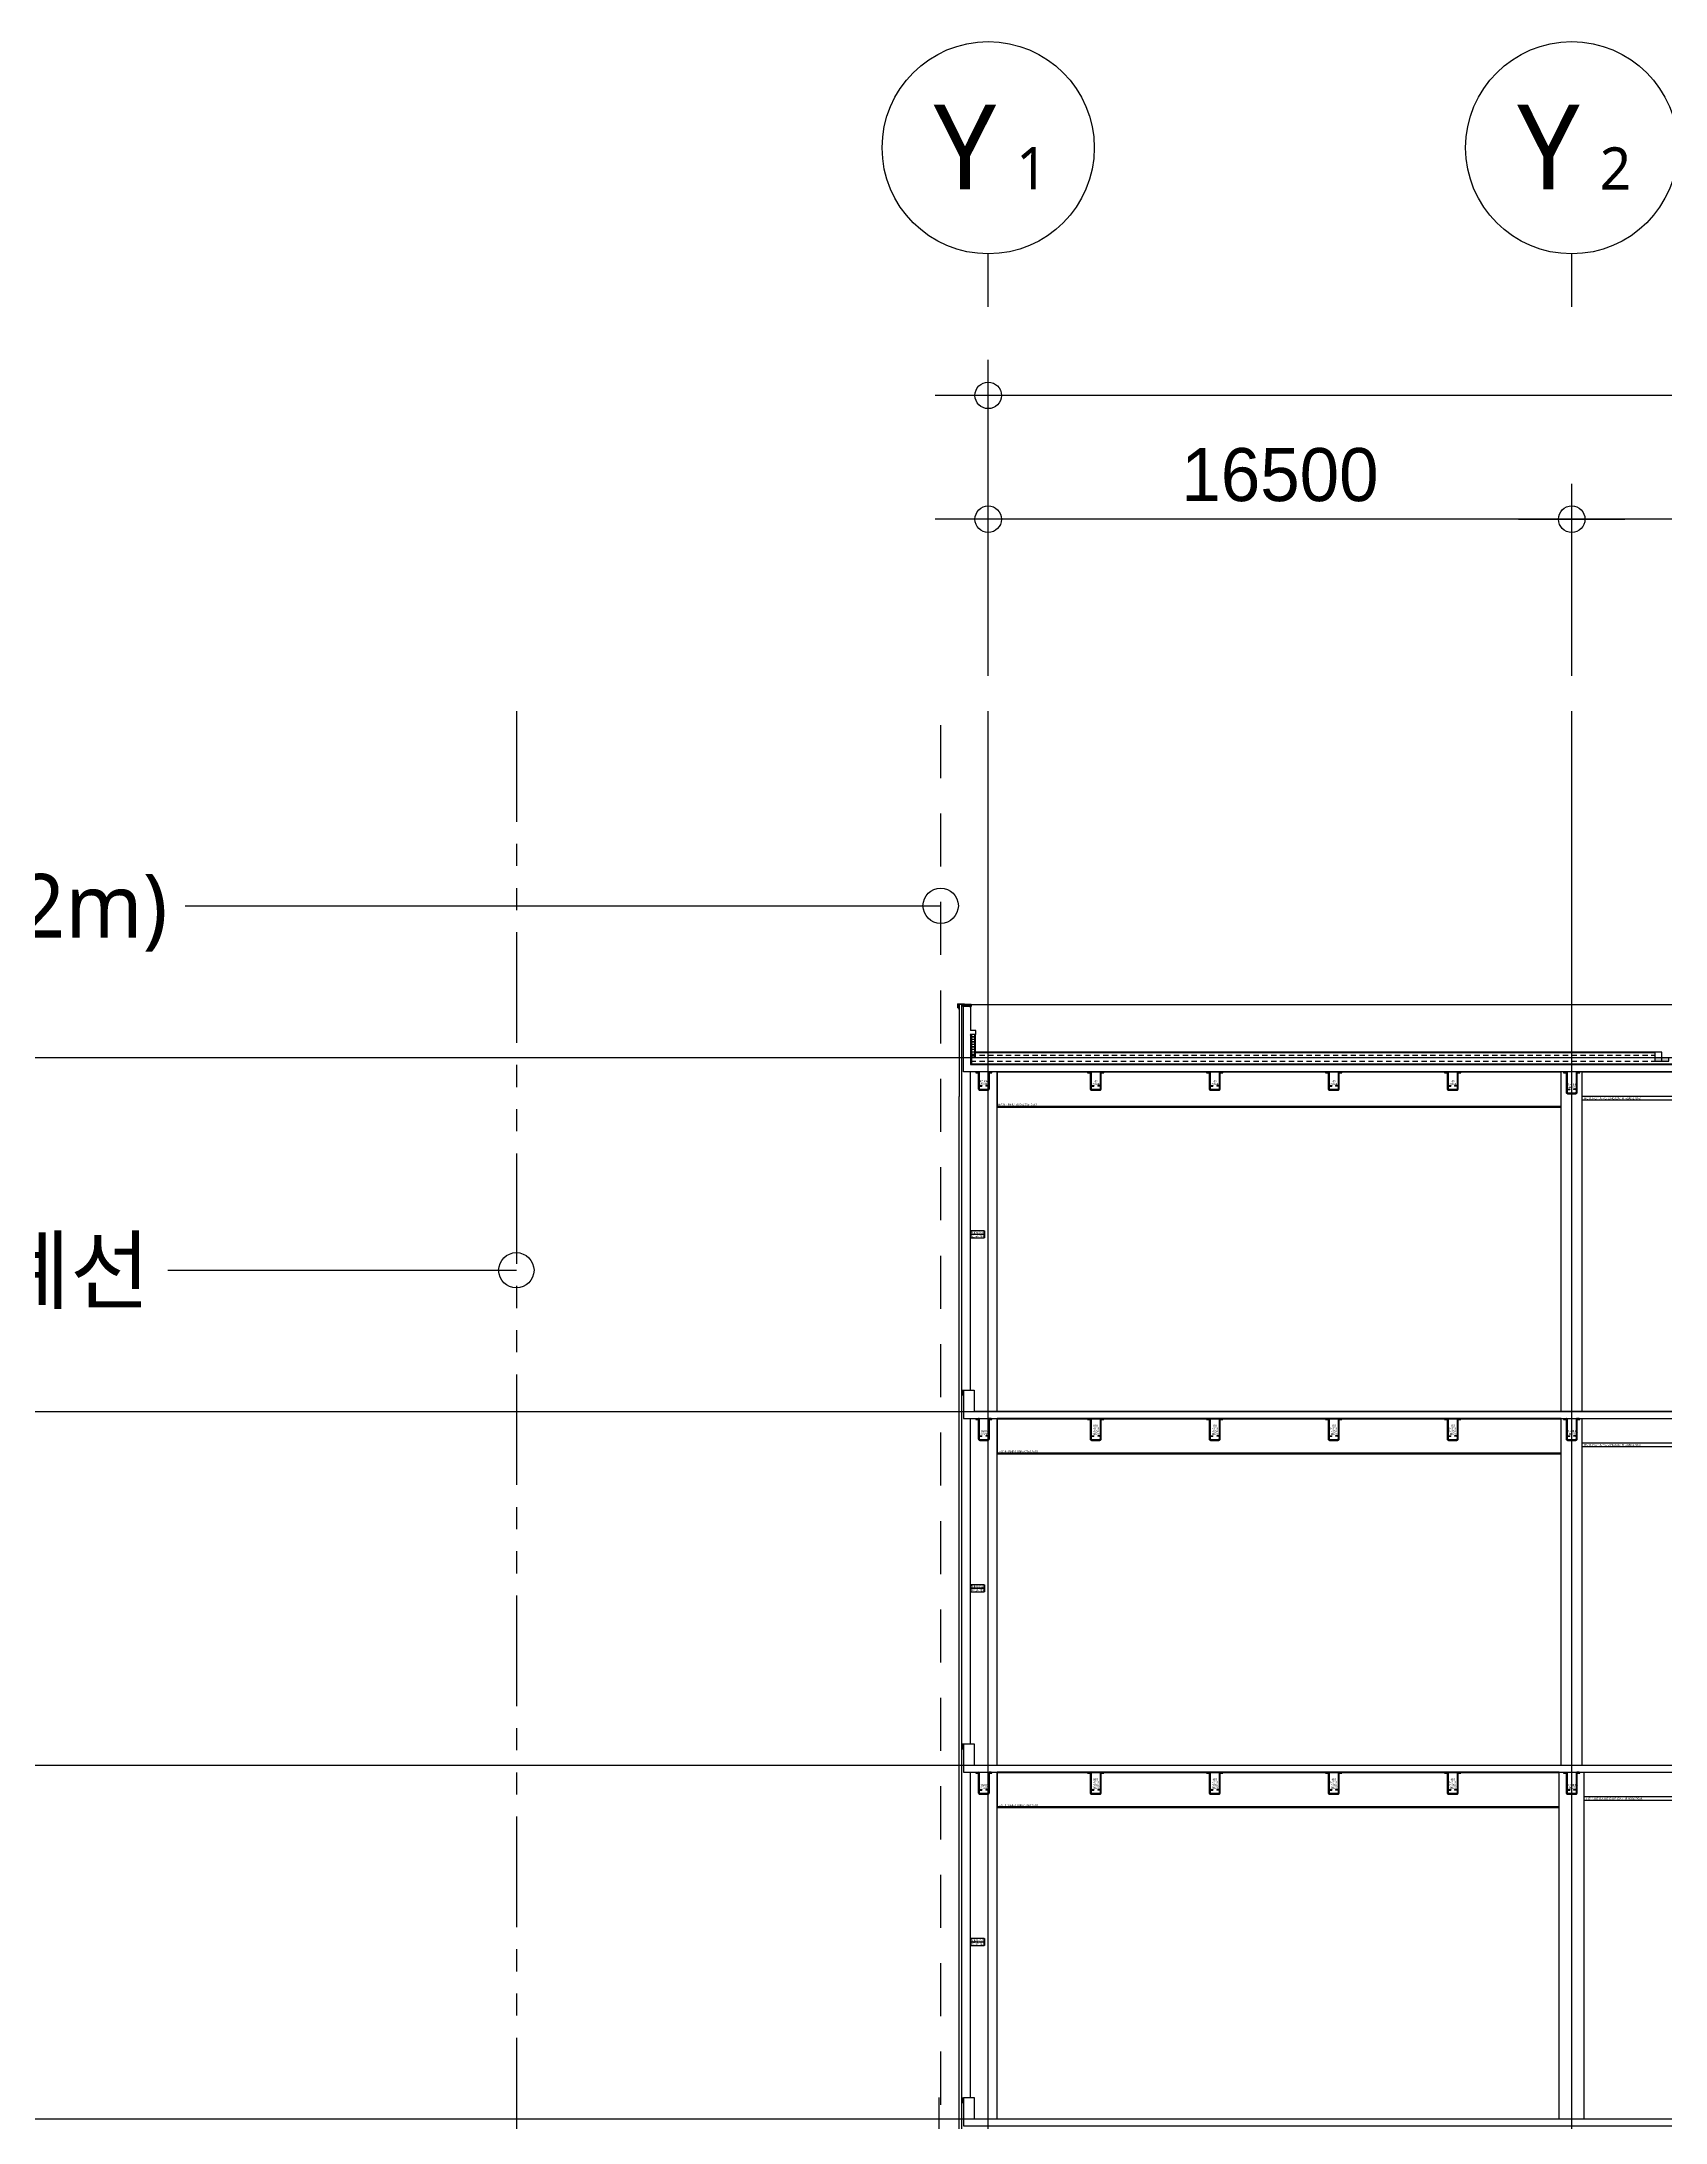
# Model space of a CAD drawing. Header units: millimetres. Extents: x 35054840 to 35483341, y -1288013 to -991013.
# Drawn here: x 35205965 to 35251886, y -1207393 to -1148574 of the extents above; entities that cross this region are included whole.
import ezdxf
from ezdxf.enums import TextEntityAlignment as Align

# ---------------------------------------------------------------- set-up
doc = ezdxf.new("R2010")
doc.units = ezdxf.units.MM
doc.header["$LTSCALE"] = 1000
doc.header["$MEASUREMENT"] = 0
doc.header["$PDSIZE"] = -10
for name, pattern in [('-HID', [2.5, 1.5, -1]), ('0731_main_plan$0$form_$0$y-Landschaft$0$_$1$20120914_Verkehrsflächen_Grün$0$20120628_xref - Gammel$1$3_H-GL_F1_U3 - Default$0${ Offset Lines }', [0]), ('HID', [2.5, 1.5, -1]), ('HIDDEN', [2, 1, -1]), ('PHANTOM2', [1.25, 0.625, -0.125, 0.125, -0.125, 0.125, -0.125])]:
    doc.linetypes.add(name, pattern=pattern)
doc.layers.get('0').update_dxf_attribs({"linetype": 'CONTINUOUS'})
doc.layers.get('Defpoints').update_dxf_attribs({"color": 161, "linetype": 'CONTINUOUS'})
for name, color, linetype in [('02-COL', 2, 'CONTINUOUS'), ('cen', 1, 'CONTINUOUS'), ('COL', 2, 'CONTINUOUS'), ('con', 2, 'CONTINUOUS'), ('ELE-8', 8, 'CONTINUOUS'), ('ELE5', 254, 'CONTINUOUS'), ('ELE6', 8, 'CONTINUOUS'), ('FIN', 9, 'CONTINUOUS'), ('FIN(내화피복)', 8, 'CONTINUOUS'), ('FIN(아스콘)', 3, 'CONTINUOUS'), ('FIN(패널-T75 글라스울)', 6, 'CONTINUOUS'), ('FIN-2', 9, 'CONTINUOUS'), ('HF', 3, 'CONTINUOUS'), ('NDIM', 7, 'CONTINUOUS'), ('PC_SLAB', 9, 'CONTINUOUS'), ('S-SBEAM-HF', 4, 'CONTINUOUS'), ('S-SGIRDER-HF', 3, 'CONTINUOUS'), ('STEEL', 5, 'CONTINUOUS'), ('stl', 3, 'CONTINUOUS'), ('SYM(AXIS)', 7, 'CONTINUOUS'), ('TEXT', 3, 'CONTINUOUS'), ('TEXT(AXIS)', 2, 'CONTINUOUS'), ('TXT', 7, 'CONTINUOUS'), ('WAL', 3, 'CONTINUOUS'), ('wire-meshes', 1, 'CONTINUOUS'), ('건축선 후퇴', 3, '-HID'), ('대지', 1, 'PHANTOM2'), ('방수', 8, 'HIDDEN'), ('스틸', 8, 'CONTINUOUS')]:
    doc.layers.add(name, color=color, linetype=linetype)
doc.layers.add('A-XXXX-HATC', color=8, linetype='CONTINUOUS', lineweight=18)
doc.styles.add('CGS', font='cgse', dxfattribs={"bigfont": 'cgs'})
doc.styles.add('TE', font='malgun_0.ttf')
doc.styles.add('나눔바른고딕', font='NanumGothic.ttf')
doc.dimstyles.new('NDIM 1200', dxfattribs={"dimscale": 500, "dimtxt": 3, "dimasz": 1, "dimexe": 2, "dimexo": 2, "dimgap": 1, "dimtad": 1, "dimdec": 0, "dimdsep": 46, "dimtxsty": 'CGS', "dimblk": 'DOT0', "dimcen": 1, "dimdle": 8, "dimclrd": 2, "dimclre": 2, "dimclrt": 2, "dimadec": 0, "dimazin": 0, "dimtfac": 1, "dimtdec": 0, "dimtix": 1, "dimtmove": 2, "dimatfit": 3, "dimldrblk": 'DOT0', "dimfxl": 1, "dimtolj": 1, "dimtzin": 0, "dimlwd": -1, "dimlwe": -1, "dimarcsym": 0})

# ---------------------------------------------------------------- blocks, each defined once
blk = doc.blocks.new('sdfsgdfdfg')
at = {"layer": 'cen', "ltscale": 0.1}
for p, q in [((34590649, -327809), (34590649, -240916)), ((34607149, -327809), (34607149, -240916))]:
    blk.add_line(p, q, dxfattribs=at)
at = {"layer": 'cen', "ltscale": 5}
for p, q in [((34536435, -250709), (34739302, -250709)), ((34536435, -260709), (34739302, -260709)), ((34536435, -270709), (34739302, -270709)), ((34536435, -280709), (34739302, -280709))]:
    blk.add_line(p, q, dxfattribs=at)
at = {"layer": '건축선 후퇴'}
blk.add_line((34589304, -327809), (34589304, -240916), dxfattribs=at)
at = {"layer": '대지', "ltscale": 5}
blk.add_line((34577304, -240916), (34577304, -327809), dxfattribs=at)
blk = doc.blocks.new('DOT0')
blk.add_line((-3, 0), (3, 0))
at = {"color": 6}
blk.add_circle((0, 0), 0.75, dxfattribs=at)
blk = doc.blocks.new('*D81')
at = {"layer": 'Defpoints', "color": 0, "ltscale": 0.4, "transparency": 16777216}
for p in [(35232736, -1158574), (35232736, -1167500), (35309736, -1167500)]:
    blk.add_point(p, dxfattribs=at)
at = {"layer": 'NDIM', "ltscale": 0.4, "transparency": 16777216}
for p, q in [((35232736, -1166500), (35232736, -1157574)), ((35309736, -1166500), (35309736, -1157574)), ((35309236, -1158574), (35233236, -1158574))]:
    blk.add_line(p, q, dxfattribs=at)
at = {"layer": 'NDIM', "ltscale": 0.4, "transparency": 16777216, "xscale": 500, "yscale": 500, "zscale": 500, "rotation": 180}
blk.add_blockref('DOT0', (35232736, -1158574), dxfattribs=at)
at = {"layer": 'NDIM', "ltscale": 0.4, "transparency": 16777216, "xscale": 500, "yscale": 500, "zscale": 500}
blk.add_blockref('DOT0', (35309736, -1158574), dxfattribs=at)
at = {"layer": 'NDIM', "ltscale": 0.4, "transparency": 16777216, "insert": (35271236, -1157324), "char_height": 1500, "attachment_point": 5, "style": 'CGS'}
blk.add_mtext('\\A1;77000', dxfattribs=at)
blk = doc.blocks.new('*D91')
at = {"layer": 'Defpoints', "color": 0, "ltscale": 0.4, "transparency": 16777216}
for p in [(35249236, -1162074), (35249236, -1167500), (35260236, -1167500)]:
    blk.add_point(p, dxfattribs=at)
at = {"layer": 'NDIM', "ltscale": 0.4, "transparency": 16777216}
for p, q in [((35249236, -1166500), (35249236, -1161074)), ((35260236, -1166500), (35260236, -1161074)), ((35259736, -1162074), (35249736, -1162074))]:
    blk.add_line(p, q, dxfattribs=at)
at = {"layer": 'NDIM', "ltscale": 0.4, "transparency": 16777216, "xscale": 500, "yscale": 500, "zscale": 500, "rotation": 180}
blk.add_blockref('DOT0', (35249236, -1162074), dxfattribs=at)
at = {"layer": 'NDIM', "ltscale": 0.4, "transparency": 16777216, "xscale": 500, "yscale": 500, "zscale": 500}
blk.add_blockref('DOT0', (35260236, -1162074), dxfattribs=at)
at = {"layer": 'NDIM', "ltscale": 0.4, "transparency": 16777216, "insert": (35254736, -1160824), "char_height": 1500, "attachment_point": 5, "style": 'CGS'}
blk.add_mtext('\\A1;11000', dxfattribs=at)
blk = doc.blocks.new('*D92')
at = {"layer": 'Defpoints', "color": 0, "ltscale": 0.4, "transparency": 16777216}
for p in [(35232736, -1162074), (35232736, -1167500), (35249236, -1167500)]:
    blk.add_point(p, dxfattribs=at)
at = {"layer": 'NDIM', "ltscale": 0.4, "transparency": 16777216}
for p, q in [((35232736, -1166500), (35232736, -1161074)), ((35249236, -1166500), (35249236, -1161074)), ((35248736, -1162074), (35233236, -1162074))]:
    blk.add_line(p, q, dxfattribs=at)
at = {"layer": 'NDIM', "ltscale": 0.4, "transparency": 16777216, "xscale": 500, "yscale": 500, "zscale": 500, "rotation": 180}
blk.add_blockref('DOT0', (35232736, -1162074), dxfattribs=at)
at = {"layer": 'NDIM', "ltscale": 0.4, "transparency": 16777216, "xscale": 500, "yscale": 500, "zscale": 500}
blk.add_blockref('DOT0', (35249236, -1162074), dxfattribs=at)
at = {"layer": 'NDIM', "ltscale": 0.4, "transparency": 16777216, "insert": (35240986, -1160824), "char_height": 1500, "attachment_point": 5, "style": 'CGS'}
blk.add_mtext('\\A1;16500', dxfattribs=at)
blk = doc.blocks.new('A$C2F20087E')
at = {"layer": 'SYM(AXIS)'}
blk.add_line((600, 0), (600, 300), dxfattribs=at)
blk.add_circle((600, 900), 600, dxfattribs=at)
blk = doc.blocks.new('종단면도_3층')
at = {"layer": 'con', "ltscale": 0.1}
blk.add_line((34422980, -280109), (34423280, -280109), dxfattribs=at)
for points in [[(34422980, -280109), (34422980, -280909), (34501505, -280909), (34501505, -282159), (34528630, -282159)], [(34423280, -280109), (34423280, -280709), (34501430, -280709)]]:
    blk.add_lwpolyline(points, dxfattribs=at)
at = {"layer": 'FIN(패널-T75 글라스울)', "ltscale": 0.1}
for points in [[(34422855, -281809), (34422855, -271809)], [(34422930, -281809), (34422930, -271809)]]:
    blk.add_lwpolyline(points, dxfattribs=at)
at = {"layer": 'PC_SLAB', "linetype": '0731_main_plan$0$form_$0$y-Landschaft$0$_$1$20120914_Verkehrsflächen_Grün$0$20120628_xref - Gammel$1$3_H-GL_F1_U3 - Default$0${ Offset Lines }'}
blk.add_lwpolyline([(34422280, -280109), (34422280, -281709)], dxfattribs=at)
blk = doc.blocks.new('종단면도_지붕')
at = {"ltscale": 0.1}
h = blk.add_hatch(dxfattribs=at)
h.set_pattern_fill('ANSI31', color=256)
h.set_pattern_definition([(45, (0, 0), (-0.0883883476483, 0.0883883476483), [])])
edge = h.paths.add_edge_path()
edge.add_line((34423660, -251809), (34442535, -251809))
edge.add_line((34442535, -251908), (34442535, -251809))
edge.add_line((34442535, -251908), (34442935, -251908))
edge.add_line((34442935, -251908), (34442935, -251809))
edge.add_line((34442935, -251809), (34528395, -251809))
at = {"layer": 'A-XXXX-HATC', "ltscale": 0.1}
h = blk.add_hatch(dxfattribs=at)
h.set_pattern_fill('ANSI37', color=256, scale=100)
h.set_pattern_definition([(45, (-783290.495, 792050.182), (-8.838834765, 8.838834765), []), (135, (-783290.495, 792050.182), (-8.838834765, -8.838834765), [])])
edge = h.paths.add_edge_path()
edge.add_line((34423225, -251809), (34423224, -251989))
edge.add_line((34423224, -251989), (34423205, -251970))
edge.add_line((34423205, -251970), (34423205, -251809))
edge.add_line((34423205, -251809), (34423225, -251809))
at = {"ltscale": 0.1}
blk.add_lwpolyline([(34442735, -251908), (34442735, -251659), (34442535, -251659), (34442535, -251908)], close=True, dxfattribs=at)
at = {"layer": 'COL'}
for p, q in [((34423335, -251039), (34423185, -251039)), ((34423335, -251159), (34423335, -251039)), ((34423335, -251159), (34423170, -251159))]:
    blk.add_line(p, q, dxfattribs=at)
at = {"layer": 'con', "ltscale": 5}
blk.add_line((34423185, -251167), (34423170, -251159), dxfattribs=at)
at = {"layer": 'con', "ltscale": 0.1}
for points in [[(34528735, -251039), (34528735, -250309), (34528935, -250309), (34528935, -253009), (34528635, -253009), (34528635, -252209), (34422985, -252209), (34422985, -250359), (34423185, -250359), (34423185, -251039)], [(34423185, -251167), (34423185, -252009), (34528735, -252009), (34528735, -251167)]]:
    blk.add_lwpolyline(points, dxfattribs=at)
at = {"layer": 'ELE-8', "ltscale": 0.1}
for points in [[(34423206, -250309), (34528735, -250309)], [(34423225, -251989), (34528695, -251989)]]:
    blk.add_lwpolyline(points, dxfattribs=at)
at = {"layer": 'FIN', "ltscale": 5}
blk.add_line((34423325, -251809), (34423325, -251159), dxfattribs=at)
at = {"layer": 'FIN'}
for p, q in [((34442535, -251659), (34423325, -251659)), ((34442535, -251674), (34423325, -251674))]:
    blk.add_line(p, q, dxfattribs=at)
at = {"layer": 'FIN(아스콘)'}
blk.add_lwpolyline([(34423205, -251809), (34442535, -251809), (34442535, -251908), (34442935, -251908), (34442935, -251809), (34528395, -251809), (34528395, -251909), (34528595, -251909), (34528595, -251809), (34528715, -251809)], dxfattribs=at)
at = {"layer": 'FIN(패널-T75 글라스울)', "ltscale": 0.1}
for points in [[(34422859, -250446), (34422859, -250405), (34422829, -250405), (34422829, -250287), (34423206, -250307), (34423206, -250365), (34423186, -250365), (34423186, -250396), (34423185, -250396), (34423185, -250364), (34423205, -250364), (34423205, -250308), (34422830, -250288), (34422830, -250404), (34422860, -250404), (34422860, -250446)], [(34423185, -250359), (34422935, -250359), (34422935, -250309), (34423185, -250309)]]:
    blk.add_lwpolyline(points, close=True, dxfattribs=at)
blk.add_lwpolyline([(34422935, -252909), (34422935, -250309), (34422860, -250309), (34422860, -252909)], dxfattribs=at)
at = {"layer": 'FIN-2', "ltscale": 0.1}
for p, q in [((34423170, -251159), (34423205, -251173)), ((34423205, -251173), (34423205, -251970)), ((34423185, -251978), (34423216, -252009)), ((34423205, -251970), (34423224, -251989)), ((34423225, -251989), (34423225, -251809))]:
    blk.add_line(p, q, dxfattribs=at)
at = {"layer": 'WAL'}
for points in [[(34423305, -251159), (34423215, -251159), (34423215, -251216), (34423305, -251216)], [(34423305, -251230), (34423215, -251230), (34423215, -251287), (34423305, -251287)], [(34423305, -251301), (34423215, -251301), (34423215, -251358), (34423305, -251358)], [(34423305, -251372), (34423215, -251372), (34423215, -251429), (34423305, -251429)], [(34423305, -251443), (34423215, -251443), (34423215, -251500), (34423305, -251500)], [(34423305, -251514), (34423215, -251514), (34423215, -251571), (34423305, -251571)], [(34423305, -251585), (34423215, -251585), (34423215, -251642), (34423305, -251642)], [(34423305, -251656), (34423215, -251656), (34423215, -251713), (34423305, -251713)], [(34423305, -251727), (34423215, -251727), (34423215, -251784), (34423305, -251784)]]:
    blk.add_lwpolyline(points, close=True, dxfattribs=at)
at = {"layer": 'wire-meshes', "linetype": 'HID', "ltscale": 0.1}
for points in [[(34423185, -251742), (34442535, -251742)], [(34423185, -251909), (34442535, -251909)]]:
    blk.add_lwpolyline(points, dxfattribs=at)
at = {"layer": '방수', "linetype": 'HID', "ltscale": 0.05}
for p, q in [((34423170, -251159), (34423195, -251173)), ((34423195, -251173), (34423195, -251974))]:
    blk.add_line(p, q, dxfattribs=at)
blk.add_lwpolyline([(34423195, -251974), (34423220, -251999), (34528700, -251999), (34528725, -251974), (34528725, -251173)], dxfattribs=at)
blk = doc.blocks.new('종단면도_4~5층')
at = {"layer": 'con', "ltscale": 0.1}
blk.add_line((34812036, -1196693), (34812336, -1196693), dxfattribs=at)
for points in [[(34812036, -1196693), (34812036, -1197493), (34890561, -1197493), (34890561, -1198743), (34917686, -1198743)], [(34812336, -1196693), (34812336, -1197293), (34890486, -1197293)]]:
    blk.add_lwpolyline(points, dxfattribs=at)
at = {"layer": 'FIN(패널-T75 글라스울)', "ltscale": 0.1}
for points in [[(34811911, -1198393), (34811911, -1188393)], [(34811986, -1198393), (34811986, -1188393)]]:
    blk.add_lwpolyline(points, dxfattribs=at)
blk = doc.blocks.new('*U175')
at = {"layer": 'ELE6', "ltscale": 0.1}
for p, q in [((15950, -12), (0, -12)), ((15950, -980), (0, -980))]:
    blk.add_line(p, q, dxfattribs=at)
blk.add_lwpolyline([(0, -1000), (15950, -1000), (15950, 0), (0, 0)], close=True, dxfattribs=at)
at = {"layer": 'Defpoints', "style": 'TE'}
blk.add_text('HG21 : BHF-1,000x470x12x12', height=60, dxfattribs=at).set_placement((582, -935), align=Align.MIDDLE_CENTER)
blk = doc.blocks.new('*U177')
at = {"layer": 'ELE6', "ltscale": 0.1}
for p, q in [((10475, -8), (0, -8)), ((10475, -700), (0, -700))]:
    blk.add_line(p, q, dxfattribs=at)
blk.add_lwpolyline([(10475, -800), (0, -800), (0, 0), (10475, 0)], close=True, dxfattribs=at)
at = {"layer": 'Defpoints', "style": 'TE'}
blk.add_text('HG11,HG11A,HG12,HG12A : HF-800x270x8', height=60, dxfattribs=at).set_placement((851, -750), align=Align.MIDDLE_CENTER)
blk = doc.blocks.new('HG14 ELE')
at = {"layer": 'ELE6', "ltscale": 0.1}
for p, q in [((15950, -18), (0, -18)), ((15950, -980), (0, -980))]:
    blk.add_line(p, q, dxfattribs=at)
blk.add_lwpolyline([(0, -1000), (15950, -1000), (15950, 0), (0, 0)], close=True, dxfattribs=at)
at = {"layer": 'Defpoints', "style": 'TE'}
blk.add_text('HG14 : BHF-1,000x470x12x18', height=60, dxfattribs=at).set_placement((603, -935), align=Align.MIDDLE_CENTER)
blk = doc.blocks.new('*U192')
at = {"layer": 'ELE6', "ltscale": 0.1}
for p, q in [((10450, -8), (0, -8)), ((10450, -700), (0, -700))]:
    blk.add_line(p, q, dxfattribs=at)
blk.add_lwpolyline([(10450, -800), (0, -800), (0, 0), (10450, 0)], close=True, dxfattribs=at)
at = {"layer": 'Defpoints', "style": 'TE'}
blk.add_text('HG11,HG11A,HG12,HG12A : HF-800x270x8', height=60, dxfattribs=at).set_placement((851, -750), align=Align.MIDDLE_CENTER)
blk = doc.blocks.new('*U194')
at = {"layer": 'ELE6', "ltscale": 0.1}
for p, q in [((10350, -8), (0, -8)), ((10350, -700), (0, -700))]:
    blk.add_line(p, q, dxfattribs=at)
blk.add_lwpolyline([(10350, -800), (0, -800), (0, 0), (10350, 0)], close=True, dxfattribs=at)
at = {"layer": 'Defpoints', "style": 'TE'}
blk.add_text('HG11,HG11A,HG12,HG12A : HF-800x270x8', height=60, dxfattribs=at).set_placement((851, -750), align=Align.MIDDLE_CENTER)
blk = doc.blocks.new('*U193')
at = {"layer": 'ELE6', "ltscale": 0.1}
for p, q in [((15900, -18), (0, -18)), ((15900, -980), (0, -980))]:
    blk.add_line(p, q, dxfattribs=at)
blk.add_lwpolyline([(0, -1000), (15900, -1000), (15900, 0), (0, 0)], close=True, dxfattribs=at)
at = {"layer": 'Defpoints', "style": 'TE'}
blk.add_text('HG14 : BHF-1,000x470x12x18', height=60, dxfattribs=at).set_placement((603, -935), align=Align.MIDDLE_CENTER)
blk = doc.blocks.new('HF')
at = {"layer": 'Defpoints'}
blk.add_point((0, 0), dxfattribs=at)
at = {"layer": 'HF', "color": 0, "linetype": 'ByBlock'}
for p, q in [((-209, 0), (-147, 0)), ((-209, 0), (-209, -6)), ((209, 0), (147, 0)), ((209, 0), (209, -6)), ((-209, -6), (-147, -6)), ((-135, -18), (-135, -482)), ((-135, -518), (-135, -582)), ((-129, -18), (-129, -482)), ((-129, -518), (-129, -582)), ((-117, -494), (-55, -494)), ((-117, -500), (-55, -500)), ((-117, -506), (-55, -506)), ((-55, -494), (-55, -500)), ((-55, -500), (-55, -506)), ((117, -494), (55, -494)), ((55, -494), (55, -500)), ((117, -500), (55, -500)), ((55, -500), (55, -506)), ((117, -506), (55, -506)), ((129, -18), (129, -482)), ((129, -518), (129, -582)), ((135, -18), (135, -482)), ((135, -518), (135, -582)), ((209, -6), (147, -6)), ((-117, -594), (117, -594)), ((-117, -600), (117, -600))]:
    blk.add_line(p, q, dxfattribs=at)
for centre, radius, start, end in [((-147, -18), 18, 0, 90), ((-147, -18), 12, 0, 90), ((-117, -482), 18, 180, 270), ((-117, -518), 18, 90, 180), ((-117, -582), 18, 180, 270), ((-117, -482), 12, 180, 270), ((-117, -518), 12, 90, 180), ((-117, -582), 12, 180, 270), ((117, -482), 12, 270, 360), ((117, -482), 18, 270, 360), ((117, -518), 18, 0, 90), ((117, -518), 12, 0, 90), ((117, -582), 12, 270, 360), ((117, -582), 18, 270, 360), ((147, -18), 18, 90, 180), ((147, -18), 12, 90, 180)]:
    blk.add_arc(centre, radius, start, end, dxfattribs=at)
blk = doc.blocks.new('HB1')
at = {"layer": 'S-SBEAM-HF'}
blk.add_blockref('HF', (0, 0), dxfattribs=at)
at = {"layer": 'Defpoints', "style": 'TE'}
for s, width, p in [('HF-600x270x6', 0.5, (0, -442)), ('HB1B', 0.7, (0, -284)), ('HB5A', 0.7, (0, -361)), ('HB1', 0.7, (0, -206))]:
    blk.add_text(s, height=60, dxfattribs=dict(at, width=width)).set_placement(p, align=Align.MIDDLE_CENTER)
blk = doc.blocks.new('HG1')
at = {"layer": 'S-SGIRDER-HF', "ltscale": 0.1}
blk.add_blockref('HF', (0, 0), dxfattribs=at)
at = {"layer": 'Defpoints', "style": 'TE', "width": 0.5}
for s, p in [('HG1,HG1B,HG2', (0, -361)), ('HF-600x270x6', (0, -442))]:
    blk.add_text(s, height=60, dxfattribs=at).set_placement(p, align=Align.MIDDLE_CENTER)
blk = doc.blocks.new('*U45')
at = {"layer": 'Defpoints'}
blk.add_point((0, 0), dxfattribs=at)
at = {"layer": 'HF', "color": 0, "linetype": 'ByBlock'}
for p, q in [((-209, 0), (-147, 0)), ((-209, 0), (-209, -6)), ((209, 0), (147, 0)), ((209, 0), (209, -6)), ((-209, -6), (-147, -6)), ((-135, -18), (-135, -382)), ((-135, -418), (-135, -482)), ((-129, -18), (-129, -382)), ((-129, -418), (-129, -482)), ((-117, -394), (-55, -394)), ((-117, -400), (-55, -400)), ((-117, -406), (-55, -406)), ((-117, -494), (117, -494)), ((-117, -500), (117, -500)), ((-55, -394), (-55, -400)), ((-55, -400), (-55, -406)), ((117, -394), (55, -394)), ((55, -394), (55, -400)), ((117, -400), (55, -400)), ((55, -400), (55, -406)), ((117, -406), (55, -406)), ((129, -18), (129, -382)), ((129, -418), (129, -482)), ((135, -18), (135, -382)), ((135, -418), (135, -482)), ((209, -6), (147, -6))]:
    blk.add_line(p, q, dxfattribs=at)
for centre, radius, start, end in [((-147, -18), 18, 0, 90), ((-147, -18), 12, 0, 90), ((-117, -382), 18, 180, 270), ((-117, -418), 18, 90, 180), ((-117, -482), 18, 180, 270), ((-117, -382), 12, 180, 270), ((-117, -418), 12, 90, 180), ((-117, -482), 12, 180, 270), ((117, -382), 12, 270, 360), ((117, -382), 18, 270, 360), ((117, -418), 18, 0, 90), ((117, -418), 12, 0, 90), ((117, -482), 12, 270, 360), ((117, -482), 18, 270, 360), ((147, -18), 18, 90, 180), ((147, -18), 12, 90, 180)]:
    blk.add_arc(centre, radius, start, end, dxfattribs=at)
blk = doc.blocks.new('HG5')
at = {"layer": 'S-SGIRDER-HF', "ltscale": 0.1}
blk.add_blockref('*U45', (0, 0), dxfattribs=at)
at = {"layer": 'Defpoints', "style": 'TE', "width": 0.5}
for s, p in [('HF-500x270x6', (2, -347)), ('HG5, HG6A', (2, -266))]:
    blk.add_text(s, height=60, dxfattribs=at).set_placement(p, align=Align.MIDDLE_CENTER)
blk = doc.blocks.new('*U58')
at = {"layer": 'Defpoints'}
blk.add_point((0, 0), dxfattribs=at)
at = {"layer": 'HF', "color": 0, "linetype": 'ByBlock'}
for p, q in [((-209, 0), (-147, 0)), ((-209, 0), (-209, -6)), ((209, 0), (147, 0)), ((209, 0), (209, -6)), ((-209, -6), (-147, -6)), ((-135, -18), (-135, -382)), ((-135, -418), (-135, -482)), ((-129, -18), (-129, -382)), ((-129, -418), (-129, -482)), ((-117, -394), (-55, -394)), ((-117, -400), (-55, -400)), ((-117, -406), (-55, -406)), ((-117, -494), (117, -494)), ((-117, -500), (117, -500)), ((-55, -394), (-55, -400)), ((-55, -400), (-55, -406)), ((117, -394), (55, -394)), ((55, -394), (55, -400)), ((117, -400), (55, -400)), ((55, -400), (55, -406)), ((117, -406), (55, -406)), ((129, -18), (129, -382)), ((129, -418), (129, -482)), ((135, -18), (135, -382)), ((135, -418), (135, -482)), ((209, -6), (147, -6))]:
    blk.add_line(p, q, dxfattribs=at)
for centre, radius, start, end in [((-147, -18), 18, 0, 90), ((-147, -18), 12, 0, 90), ((-117, -382), 18, 180, 270), ((-117, -418), 18, 90, 180), ((-117, -482), 18, 180, 270), ((-117, -382), 12, 180, 270), ((-117, -418), 12, 90, 180), ((-117, -482), 12, 180, 270), ((117, -382), 12, 270, 360), ((117, -382), 18, 270, 360), ((117, -418), 18, 0, 90), ((117, -418), 12, 0, 90), ((117, -482), 12, 270, 360), ((117, -482), 18, 270, 360), ((147, -18), 18, 90, 180), ((147, -18), 12, 90, 180)]:
    blk.add_arc(centre, radius, start, end, dxfattribs=at)
blk = doc.blocks.new('HB5')
at = {"layer": 'S-SBEAM-HF'}
blk.add_blockref('*U58', (0, 0), dxfattribs=at)
at = {"layer": 'Defpoints', "style": 'TE', "width": 0.5}
for s, p in [('HF-500x270x6', (2, -347)), ('HB5', (2, -266))]:
    blk.add_text(s, height=60, dxfattribs=at).set_placement(p, align=Align.MIDDLE_CENTER)
blk = doc.blocks.new('*U275')
at = {"layer": 'Defpoints'}
for p, q in [((-99.5, 187), (-99.5, -187)), ((-3.5, 0), (3.5, 0)), ((99.5, -187), (99.5, 187))]:
    blk.add_line(p, q, dxfattribs=at)
at = {"layer": 'STEEL', "color": 0, "linetype": 'ByBlock', "ltscale": 0.5}
for p, q in [((-3.5, 187), (-99.5, 187)), ((-3.5, -187), (-3.5, 187)), ((99.5, 187), (3.5, 187)), ((3.5, 187), (3.5, -187)), ((-99.5, -187), (-3.5, -187)), ((3.5, -187), (99.5, -187))]:
    blk.add_line(p, q, dxfattribs=at)
for points in [[(-99.5, 187), (-99.5, 198), (99.5, 198), (99.5, 187)], [(99.5, -187), (99.5, -198), (-99.5, -198), (-99.5, -187)]]:
    blk.add_lwpolyline(points, dxfattribs=at)
blk = doc.blocks.new('WB1')
at = {"layer": 'stl', "rotation": 90}
blk.add_blockref('*U275', (0, 0), dxfattribs=at)
at = {"layer": 'Defpoints', "style": 'TE'}
for s, width, p in [('WB1:H-396x199x7x11', 0.4, (2, 49)), ('(90˚ 눕혀서 시공)', 0.5, (2, -50))]:
    blk.add_text(s, height=60, dxfattribs=dict(at, width=width)).set_placement(p, align=Align.MIDDLE_CENTER)

msp = doc.modelspace()

# ---------------------------------------------------------------- hatches: boundary and pattern name
at = {"linetype": 'ByBlock'}
h = msp.add_hatch(dxfattribs=at)
h.set_pattern_fill('DOTS', color=251, scale=80)
h.set_pattern_definition([(0, (32371519.3794, -2829187.998), (2.5, 5), [0, -5])])
h.paths.add_polyline_path([(35231986, -1186705), (35231986, -1186830.4), (35232036, -1186830.4), (35232036, -1186705)])
h = msp.add_hatch(dxfattribs=at)
h.set_pattern_fill('DOTS', color=251, scale=80)
h.set_pattern_definition([(0, (32371519.3794, -2839187.998), (2.5, 5), [0, -5])])
h.paths.add_polyline_path([(35231986, -1196705), (35231986, -1196830.4), (35232036, -1196830.4), (35232036, -1196705)])
h = msp.add_hatch(dxfattribs=at)
h.set_pattern_fill('DOTS', color=251, scale=80)
h.set_pattern_definition([(0, (32371519.3794, -2849187.998), (2.5, 5), [0, -5])])
h.paths.add_polyline_path([(35231986, -1206705), (35231986, -1206830.4), (35232036, -1206830.4), (35232036, -1206705)])

# ---------------------------------------------------------------- linework, layer by layer
at = {"color": 251, "linetype": 'ByBlock', "elevation": 1}
for points in [[(35231986.3, -1186830.4), (35232034.4, -1186830.4), (35232034.4, -1186705), (35231986.3, -1186705)], [(35231986.3, -1196830.4), (35232034.4, -1196830.4), (35232034.4, -1196705), (35231986.3, -1196705)], [(35231986.3, -1206830.4), (35232034.4, -1206830.4), (35232034.4, -1206705), (35231986.3, -1206705)]]:
    msp.add_lwpolyline(points, close=True, dxfattribs=at)
at = {"layer": 'Defpoints', "ltscale": 0.1}
for p, q in [((35232035.3, -1186692, 1), (35232036.3, -1186693, 1)), ((35232035.3, -1196692, 1), (35232036.3, -1196693, 1)), ((35232035.3, -1206692, 1), (35232036.3, -1206693, 1))]:
    msp.add_line(p, q, dxfattribs=at)
at = {"layer": 'ELE5', "ltscale": 0.1, "elevation": 1}
for points in [[(35232236.3, -1186693), (35232236.3, -1177693)], [(35232986.3, -1187293), (35232986.3, -1177693)], [(35248936.3, -1187293), (35248936.3, -1177693)], [(35249536.3, -1187293), (35249536.3, -1177693)], [(35232236.3, -1196693), (35232236.3, -1187493)], [(35232986.3, -1197293), (35232986.3, -1187493)], [(35248936.3, -1197293), (35248936.3, -1187493)], [(35249536.3, -1197293), (35249536.3, -1187493)], [(35232236.3, -1206693), (35232236.3, -1197493)], [(35232986.3, -1207293), (35232986.3, -1197493)], [(35248886.3, -1207293), (35248886.3, -1197493)], [(35249586.3, -1207293), (35249586.3, -1197493)]]:
    msp.add_lwpolyline(points, dxfattribs=at)
at = {"layer": 'FIN(내화피복)', "ltscale": 10000, "elevation": 1}
for points in [[(35232381.3, -1177693), (35232381.3, -1177720), (35232455.3, -1177720), (35232455.3, -1178175, 0.4142136), (35232494.3, -1178214), (35232728.3, -1178214, 0.4142136), (35232767.3, -1178175), (35232767.3, -1177720), (35232841.3, -1177720), (35232841.3, -1177693)], [(35235546.3, -1177693), (35235546.3, -1177720), (35235620.3, -1177720), (35235620.3, -1178175, 0.4142136), (35235659.3, -1178214), (35235893.3, -1178214, 0.4142136), (35235932.3, -1178175), (35235932.3, -1177720), (35236006.3, -1177720), (35236006.3, -1177693)], [(35238911.3, -1177693), (35238911.3, -1177720), (35238985.3, -1177720), (35238985.3, -1178175, 0.4142136), (35239024.3, -1178214), (35239258.3, -1178214, 0.4142136), (35239297.3, -1178175), (35239297.3, -1177720), (35239371.3, -1177720), (35239371.3, -1177693)], [(35242276.3, -1177693), (35242276.3, -1177720), (35242350.3, -1177720), (35242350.3, -1178175, 0.4142136), (35242389.3, -1178214), (35242623.3, -1178214, 0.4142136), (35242662.3, -1178175), (35242662.3, -1177720), (35242736.3, -1177720), (35242736.3, -1177693)], [(35245641.3, -1177693), (35245641.3, -1177720), (35245715.3, -1177720), (35245715.3, -1178175, 0.4142136), (35245754.3, -1178214), (35245988.3, -1178214, 0.4142136), (35246027.3, -1178175), (35246027.3, -1177720), (35246101.3, -1177720), (35246101.3, -1177693)], [(35249006.3, -1177693), (35249006.3, -1177720), (35249080.3, -1177720), (35249080.3, -1178275, 0.4142136), (35249119.3, -1178314), (35249353.3, -1178314, 0.4142136), (35249392.3, -1178275), (35249392.3, -1177720), (35249466.3, -1177720), (35249466.3, -1177693)], [(35232381.3, -1187493), (35232381.3, -1187520), (35232455.3, -1187520), (35232455.3, -1188075, 0.4142136), (35232494.3, -1188114), (35232728.3, -1188114, 0.4142136), (35232767.3, -1188075), (35232767.3, -1187520), (35232841.3, -1187520), (35232841.3, -1187493)], [(35235546.3, -1187493), (35235546.3, -1187520), (35235620.3, -1187520), (35235620.3, -1188075, 0.4142136), (35235659.3, -1188114), (35235893.3, -1188114, 0.4142136), (35235932.3, -1188075), (35235932.3, -1187520), (35236006.3, -1187520), (35236006.3, -1187493)], [(35238911.3, -1187493), (35238911.3, -1187520), (35238985.3, -1187520), (35238985.3, -1188075, 0.4142136), (35239024.3, -1188114), (35239258.3, -1188114, 0.4142136), (35239297.3, -1188075), (35239297.3, -1187520), (35239371.3, -1187520), (35239371.3, -1187493)], [(35242276.3, -1187493), (35242276.3, -1187520), (35242350.3, -1187520), (35242350.3, -1188075, 0.4142136), (35242389.3, -1188114), (35242623.3, -1188114, 0.4142136), (35242662.3, -1188075), (35242662.3, -1187520), (35242736.3, -1187520), (35242736.3, -1187493)], [(35245641.3, -1187493), (35245641.3, -1187520), (35245715.3, -1187520), (35245715.3, -1188075, 0.4142136), (35245754.3, -1188114), (35245988.3, -1188114, 0.4142136), (35246027.3, -1188075), (35246027.3, -1187520), (35246101.3, -1187520), (35246101.3, -1187493)], [(35249006.3, -1187493), (35249006.3, -1187520), (35249080.3, -1187520), (35249080.3, -1188075, 0.4142136), (35249119.3, -1188114), (35249353.3, -1188114, 0.4142136), (35249392.3, -1188075), (35249392.3, -1187520), (35249466.3, -1187520), (35249466.3, -1187493)], [(35232381.3, -1197493), (35232381.3, -1197520), (35232455.3, -1197520), (35232455.3, -1198075, 0.4142136), (35232494.3, -1198114), (35232728.3, -1198114, 0.4142136), (35232767.3, -1198075), (35232767.3, -1197520), (35232841.3, -1197520), (35232841.3, -1197493)], [(35235546.3, -1197493), (35235546.3, -1197520), (35235620.3, -1197520), (35235620.3, -1198075, 0.4142136), (35235659.3, -1198114), (35235893.3, -1198114, 0.4142136), (35235932.3, -1198075), (35235932.3, -1197520), (35236006.3, -1197520), (35236006.3, -1197493)], [(35238911.3, -1197493), (35238911.3, -1197520), (35238985.3, -1197520), (35238985.3, -1198075, 0.4142136), (35239024.3, -1198114), (35239258.3, -1198114, 0.4142136), (35239297.3, -1198075), (35239297.3, -1197520), (35239371.3, -1197520), (35239371.3, -1197493)], [(35242276.3, -1197493), (35242276.3, -1197520), (35242350.3, -1197520), (35242350.3, -1198075, 0.4142136), (35242389.3, -1198114), (35242623.3, -1198114, 0.4142136), (35242662.3, -1198075), (35242662.3, -1197520), (35242736.3, -1197520), (35242736.3, -1197493)], [(35245641.3, -1197493), (35245641.3, -1197520), (35245715.3, -1197520), (35245715.3, -1198075, 0.4142136), (35245754.3, -1198114), (35245988.3, -1198114, 0.4142136), (35246027.3, -1198075), (35246027.3, -1197520), (35246101.3, -1197520), (35246101.3, -1197493)], [(35249006.3, -1197493), (35249006.3, -1197520), (35249080.3, -1197520), (35249080.3, -1198075, 0.4142136), (35249119.3, -1198114), (35249353.3, -1198114, 0.4142136), (35249392.3, -1198075), (35249392.3, -1197520), (35249466.3, -1197520), (35249466.3, -1197493)]]:
    msp.add_lwpolyline(points, format="xyb", dxfattribs=at)
at = {"layer": 'TXT', "color": 6, "ltscale": 0.1}
for p, q in [((35210029.3, -1173000.8, 1), (35231390.9, -1173000.8, 1)), ((35209533.2, -1183306.7, 1), (35219390.9, -1183306.7, 1))]:
    msp.add_line(p, q, dxfattribs=at)
for centre in [(35231390.9, -1173000.8, 1), (35219390.9, -1183306.7, 1)]:
    msp.add_circle(centre, 500, dxfattribs=at)
at = {"layer": '스틸', "color": 6, "linetype": 'ByBlock'}
for p, q in [((35231986.3, -1186692, 1), (35231986.3, -1186705, 1)), ((35231988.3, -1186692, 1), (35231986.3, -1186692, 1)), ((35232034.4, -1186705, 1), (35231986.3, -1186705, 1)), ((35231986.3, -1186705, 1), (35232034.4, -1186705, 1)), ((35231988.3, -1186692, 1), (35231988.3, -1186703, 1)), ((35231988.3, -1186703, 1), (35232032.4, -1186703, 1)), ((35232032.4, -1186703, 1), (35232032.4, -1186692, 1)), ((35232034.4, -1186692, 1), (35232032.4, -1186692, 1)), ((35232034.4, -1186705, 1), (35232034.4, -1186692, 1)), ((35231986.3, -1196692, 1), (35231986.3, -1196705, 1)), ((35231988.3, -1196692, 1), (35231986.3, -1196692, 1)), ((35232034.4, -1196705, 1), (35231986.3, -1196705, 1)), ((35231986.3, -1196705, 1), (35232034.4, -1196705, 1)), ((35231988.3, -1196692, 1), (35231988.3, -1196703, 1)), ((35231988.3, -1196703, 1), (35232032.4, -1196703, 1)), ((35232032.4, -1196703, 1), (35232032.4, -1196692, 1)), ((35232034.4, -1196692, 1), (35232032.4, -1196692, 1)), ((35232034.4, -1196705, 1), (35232034.4, -1196692, 1)), ((35231986.3, -1206692, 1), (35231986.3, -1206705, 1)), ((35231988.3, -1206692, 1), (35231986.3, -1206692, 1)), ((35232034.4, -1206705, 1), (35231986.3, -1206705, 1)), ((35231986.3, -1206705, 1), (35232034.4, -1206705, 1)), ((35231988.3, -1206692, 1), (35231988.3, -1206703, 1)), ((35231988.3, -1206703, 1), (35232032.4, -1206703, 1)), ((35232032.4, -1206703, 1), (35232032.4, -1206692, 1)), ((35232034.4, -1206692, 1), (35232032.4, -1206692, 1)), ((35232034.4, -1206705, 1), (35232034.4, -1206692, 1))]:
    msp.add_line(p, q, dxfattribs=at)
at = {"layer": '스틸', "color": 6, "linetype": 'ByBlock', "const_width": 2, "elevation": 1}
for points in [[(35232065.3, -1186692), (35232035.3, -1186692), (35232035.3, -1186831.4), (35231986.3, -1186831.4)], [(35232065.3, -1196692), (35232035.3, -1196692), (35232035.3, -1196831.4), (35231986.3, -1196831.4)], [(35232065.3, -1206692), (35232035.3, -1206692), (35232035.3, -1206831.4), (35231986.3, -1206831.4)]]:
    msp.add_lwpolyline(points, dxfattribs=at)

# ---------------------------------------------------------------- block references
at = {"xscale": 5.000000000000075, "yscale": 5.000000000000075, "zscale": 5.000000000000075}
for p in [(35229736.3, -1156074.3, 1), (35246236.3, -1156074.3, 1)]:
    msp.add_blockref('A$C2F20087E', p, dxfattribs=at)
for name, p in [('sdfsgdfdfg', (642087, -926584.2, 1)), ('종단면도_지붕', (809051, -925484.2, 1)), ('종단면도_3층', (809056.3, -926584.2, 1))]:
    msp.add_blockref(name, p)
at = {"ltscale": 0.1}
for p in [(420000, 10000, 1), (420000, 0, 1)]:
    msp.add_blockref('종단면도_4~5층', p, dxfattribs=at)
at = {"layer": '02-COL'}
for p in [(35232434.3, -1182293, 1), (35232434.3, -1192293, 1), (35232434.3, -1202293, 1)]:
    msp.add_blockref('WB1', p, dxfattribs=at)
at = {"layer": 'ELE6'}
for name, p in [('*U175', (35232986.3, -1177693, 1)), ('*U177', (35249536.3, -1177693, 1)), ('HG14 ELE', (35232986.3, -1187493, 1)), ('*U192', (35249536.3, -1187493, 1)), ('*U193', (35232986.3, -1197493, 1)), ('*U194', (35249586.3, -1197493, 1))]:
    msp.add_blockref(name, p, dxfattribs=at)
at = {"layer": 'S-SBEAM-HF'}
for name, p in [('HB5', (35235776.3, -1177693, 1)), ('HB5', (35239141.3, -1177693, 1)), ('HB5', (35242506.3, -1177693, 1)), ('HB5', (35245871.3, -1177693, 1)), ('HB1', (35235776.3, -1187493, 1)), ('HB1', (35239141.3, -1187493, 1)), ('HB1', (35242506.3, -1187493, 1)), ('HB1', (35245871.3, -1187493, 1)), ('HB1', (35235776.3, -1197493, 1)), ('HB1', (35239141.3, -1197493, 1)), ('HB1', (35242506.3, -1197493, 1)), ('HB1', (35245871.3, -1197493, 1))]:
    msp.add_blockref(name, p, dxfattribs=at)
at = {"layer": 'S-SGIRDER-HF', "ltscale": 0.1}
for name, p in [('HG5', (35232611.3, -1177693, 1)), ('HG1', (35249235.3, -1177693, 1)), ('HG1', (35232611.3, -1187493, 1)), ('HG1', (35249236.3, -1187493, 1)), ('HG1', (35232611.3, -1197493, 1)), ('HG1', (35249236.3, -1197493, 1))]:
    msp.add_blockref(name, p, dxfattribs=at)

# ---------------------------------------------------------------- texts
at = {"layer": 'TEXT', "style": '나눔바른고딕'}
for s, p in [('건축선후퇴(12m)', (35209528.3, -1173000.8, 1)), ('도로경계선', (35209032.2, -1183306.7, 1))]:
    msp.add_text(s, height=1800, dxfattribs=at).set_placement(p, align=Align.MIDDLE_RIGHT)
at = {"layer": 'TEXT(AXIS)', "style": '나눔바른고딕'}
for s, height, p in [('Y', 2400, (35232078.1, -1151554.4, 1)), ('Y', 2400, (35248578.1, -1151554.4, 1)), ('1', 1200, (35233974.3, -1152154.3, 1)), ('2', 1200, (35250474.3, -1152154.3, 1))]:
    msp.add_text(s, height=height, dxfattribs=at).set_placement(p, align=Align.MIDDLE)

# ---------------------------------------------------------------- dimensions: what is measured, and where the dimension line sits
at = {"layer": 'NDIM', "ltscale": 0.4}
for base, p1, p2, picture, middle in [((35232736.3, -1158574.3, 1), (35309736.3, -1167500.1, 1), (35232736.3, -1167500.1, 1), '*D81', (35271236.3, -1157324.3, 1)), ((35232736.3, -1162074.3, 1), (35249236.3, -1167500.1, 1), (35232736.3, -1167500.1, 1), '*D92', (35240986.3, -1160824.3, 1)), ((35249236.3, -1162074.3, 1), (35260236.3, -1167500.1, 1), (35249236.3, -1167500.1, 1), '*D91', (35254736.3, -1160824.3, 1))]:
    dim = msp.add_linear_dim(base=base, p1=p1, p2=p2, angle=180, dimstyle='NDIM 1200', override={"dimclrd": 256, "dimclre": 256, "dimclrt": 256}, dxfattribs=at)
    dim.commit()
    dim.dimension.update_dxf_attribs({"geometry": picture, "text_midpoint": middle})

doc.saveas('drawing.dxf')
